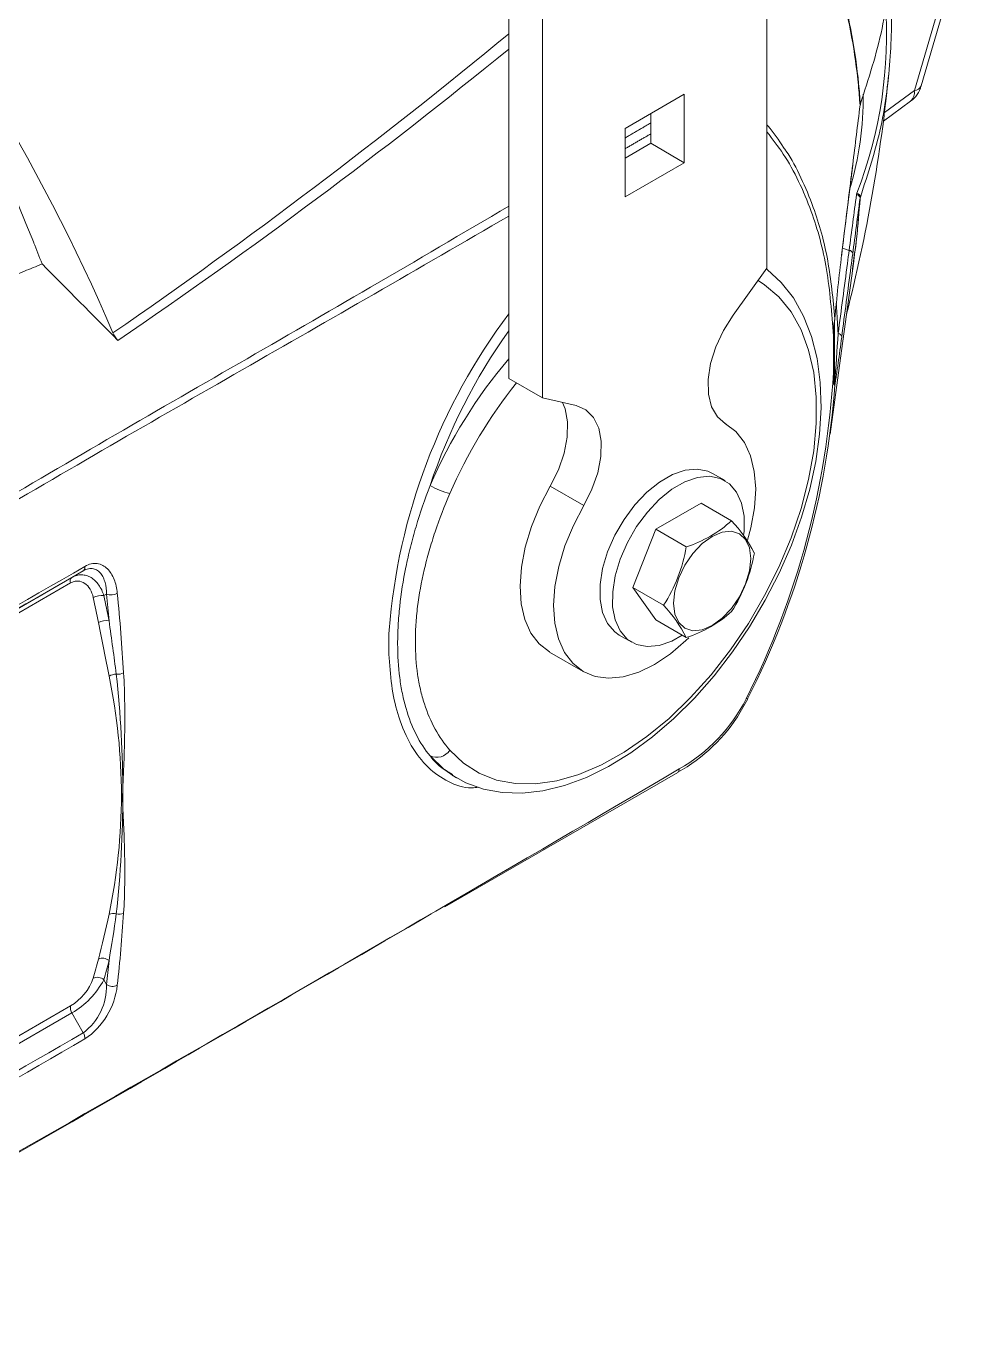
# Model space of a CAD drawing. Extents: x 9.3 to 87, y 1.1 to 68.8.
# Drawn here: x 61.79 to 65.47, y 48.81 to 53.96 of the extents above; entities that cross this region are included whole.
import ezdxf

# ---------------------------------------------------------------- set-up
doc = ezdxf.new("R2010")
doc.units = 0
doc.header["$MEASUREMENT"] = 0
doc.linetypes.add('SLD-Solid', pattern=[0])
doc.layers.add('OBJECT', color=7, linetype='CONTINUOUS')

msp = doc.modelspace()

# ---------------------------------------------------------------- linework, layer by layer
at = {"layer": 'OBJECT', "linetype": 'SLD-Solid', "lineweight": 15}
for p, q in [((64.7042, 56.3306), (64.7042, 53.0096)), ((63.6881, 55.8966), (63.6881, 52.5757)), ((63.8203, 55.8203), (63.8203, 52.4993)), ((65.2847, 53.7099), (65.4413, 54.2453)), ((65.3116, 53.7276), (65.4678, 54.2616)), ((64.1456, 53.5601), (64.3789, 53.6948)), ((64.3789, 53.6948), (64.3789, 53.4253)), ((65.163, 53.5891), (65.2693, 53.6677)), ((65.1669, 53.6227), (65.2847, 53.7099)), ((64.2467, 53.6185), (64.2467, 53.5017)), ((65.0716, 53.6502), (65.0721, 53.6538)), ((64.1456, 53.2906), (64.1456, 53.5601)), ((64.2467, 53.5017), (64.1456, 53.4433)), ((64.3789, 53.4253), (64.2467, 53.5017)), ((64.3789, 53.4253), (64.1456, 53.2906)), ((64.9985, 53.061), (64.9986, 53.0628)), ((65.028, 53.0801), (65.0018, 53.0883)), ((64.7042, 53.0096), (64.571, 52.825)), ((64.9702, 52.75), (64.9702, 52.7498)), ((63.8203, 52.4993), (63.6881, 52.5757)), ((63.9535, 52.4685), (63.8203, 52.4993)), ((64.5435, 52.3958), (64.5379, 52.399)), ((64.5393, 52.173), (64.4898, 52.2016)), ((63.9832, 52.0749), (63.851, 52.1512)), ((64.4449, 52.0849), (64.2663, 51.9818)), ((64.4449, 52.0849), (64.5654, 52.0153)), ((64.2663, 51.9818), (64.177, 51.7516)), ((64.2663, 51.9818), (64.3868, 51.9122)), ((62.0129, 51.818), (61.9679, 51.792)), ((60.6766, 51.0276), (61.9627, 51.7701)), ((61.9679, 51.792), (60.6818, 51.0495)), ((62.0935, 51.7202), (62.1044, 51.7264)), ((64.177, 51.7516), (64.2975, 51.6821)), ((64.177, 51.7516), (64.2663, 51.6246)), ((64.2663, 51.6246), (64.3868, 51.555)), ((64.1224, 51.565), (64.1719, 51.5365)), ((63.8488, 51.4978), (63.981, 51.4215)), ((63.4652, 51.012), (63.4818, 51.0025)), ((63.4818, 51.0025), (63.4713, 51.0087)), ((62.1044, 50.1883), (62.0935, 50.2072)), ((61.9627, 50.1042), (60.6766, 49.3618)), ((60.6818, 49.3339), (61.9679, 50.0764)), ((61.9679, 50.0764), (62.0129, 49.9983))]:
    msp.add_line(p, q, dxfattribs=at)
at = {"layer": 'OBJECT', "linetype": 'SLD-Solid', "lineweight": 15, "flags": 128}
for points in [[(65.0715, 53.6523), (65.0721, 53.6542), (65.0722, 53.6566)], [(64.9985, 53.061), (65.0113, 53.1659), (65.042, 53.4162)], [(63.4709, 51.0103), (63.5189, 50.9833), (63.5884, 50.9585), (63.6625, 50.945), (63.7407, 50.9427), (63.8225, 50.9519), (63.9072, 50.9725), (63.9937, 51.0045), (64.081, 51.0474), (64.1681, 51.1008), (64.2541, 51.1639), (64.3379, 51.2361), (64.4189, 51.3165), (64.496, 51.4042), (64.5687, 51.4983), (64.6362, 51.5979), (64.6977, 51.7018), (64.7527, 51.809), (64.8005, 51.9185), (64.8408, 52.029), (64.8729, 52.1395), (64.8966, 52.2489), (64.9116, 52.3561), (64.9175, 52.46), (64.9143, 52.5595), (64.9018, 52.6536), (64.8799, 52.7412), (64.8488, 52.8212), (64.8089, 52.8925), (64.7608, 52.954), (64.7053, 53.005), (64.702, 53.0071)], [(64.9533, 52.356), (64.9939, 52.6557), (65.0459, 53.0371)], [(63.4558, 51.1116), (63.5096, 51.0602), (63.5711, 51.0208), (63.6395, 50.9939), (63.7141, 50.9798), (63.7937, 50.9789), (63.8775, 50.991), (63.9642, 51.0161), (64.0529, 51.0537), (64.1423, 51.1035), (64.2313, 51.1648), (64.3188, 51.2367), (64.4036, 51.3184), (64.4846, 51.4088), (64.5609, 51.5067), (64.6314, 51.611), (64.6951, 51.7201), (64.7514, 51.8329), (64.7995, 51.9477), (64.8387, 52.0631), (64.8686, 52.1777), (64.8887, 52.2899), (64.8988, 52.3984), (64.8988, 52.5016), (64.8887, 52.5984), (64.8686, 52.6874), (64.8387, 52.7675), (64.7995, 52.8376), (64.7514, 52.897), (64.6951, 52.9447), (64.6692, 52.9611)], [(64.571, 52.825), (64.5328, 52.7642), (64.5028, 52.6996), (64.4825, 52.6341), (64.4728, 52.5709), (64.4741, 52.5131), (64.4864, 52.4633), (64.5092, 52.424), (64.5413, 52.397)], [(64.9702, 52.6045), (64.9702, 52.7062), (64.9702, 52.7497)], [(64.9703, 52.5583), (64.9702, 52.5592), (64.9702, 52.5593)], [(63.8997, 52.481), (63.9098, 52.4561), (63.9195, 52.4042), (63.9182, 52.3448), (63.9058, 52.2808), (63.8831, 52.2152), (63.851, 52.1512)], [(63.9832, 52.0749), (64.0153, 52.1389), (64.0381, 52.2044), (64.0504, 52.2685), (64.0517, 52.3279), (64.042, 52.3798), (64.0217, 52.4218), (63.9917, 52.4519), (63.9535, 52.4685)], [(64.5413, 52.397), (64.5823, 52.3661), (64.6154, 52.3238), (64.6398, 52.2712), (64.6547, 52.2097), (64.66, 52.1407), (64.6554, 52.0659), (64.641, 51.9872), (64.6279, 51.939)], [(64.4898, 52.2016), (64.4713, 52.2103), (64.429, 52.2187), (64.3819, 52.2141), (64.332, 52.1969), (64.281, 52.1675), (64.2311, 52.1273), (64.184, 52.0777), (64.1416, 52.0206), (64.1055, 51.9583), (64.0771, 51.893)], [(64.6124, 51.9571), (64.6142, 51.9741), (64.6142, 52.033), (64.6044, 52.085), (64.585, 52.1282), (64.5567, 52.1609), (64.5208, 52.1818), (64.4785, 52.1901), (64.4314, 52.1855), (64.3815, 52.1683), (64.3305, 52.139), (64.2806, 52.0987), (64.2335, 52.0491), (64.1911, 51.992), (64.155, 51.9297), (64.1266, 51.8644)], [(63.851, 52.1512), (63.81, 52.0729), (63.7769, 51.9924), (63.7525, 51.9117), (63.7375, 51.8329), (63.7323, 51.7578), (63.7369, 51.6883), (63.7512, 51.6262), (63.775, 51.573), (63.8075, 51.53), (63.848, 51.4983), (63.8488, 51.4978)], [(64.3965, 51.5538), (64.3856, 51.5431), (64.3247, 51.4911), (64.2623, 51.4493), (64.1998, 51.419), (64.1389, 51.4008), (64.0811, 51.3951), (64.0278, 51.4023), (63.9803, 51.4219), (63.9397, 51.4536), (63.9072, 51.4966), (63.8835, 51.5499), (63.8691, 51.612), (63.8645, 51.6814), (63.8698, 51.7565), (63.8848, 51.8354), (63.9091, 51.9161), (63.9422, 51.9966), (63.9832, 52.0749)], [(64.6405, 51.8658), (64.6354, 51.8173), (64.6202, 51.7662), (64.596, 51.7159), (64.5645, 51.6699), (64.5279, 51.6312), (64.4885, 51.6025), (64.4492, 51.5857), (64.4125, 51.5821), (64.381, 51.5918), (64.3569, 51.6142), (64.3417, 51.6478), (64.3365, 51.6902), (64.3417, 51.7387), (64.3569, 51.7898), (64.381, 51.8401), (64.4125, 51.8862), (64.4492, 51.9249), (64.4885, 51.9536), (64.5279, 51.9703), (64.5645, 51.9739), (64.596, 51.9642), (64.6202, 51.9418), (64.6354, 51.9082), (64.6405, 51.8658)], [(64.0771, 51.893), (64.0575, 51.8274), (64.0475, 51.764), (64.0474, 51.7051), (64.0573, 51.6531), (64.0767, 51.6099), (64.1049, 51.5772), (64.1224, 51.565)], [(64.1266, 51.8644), (64.107, 51.7988), (64.097, 51.7354), (64.0969, 51.6765), (64.1068, 51.6245), (64.1262, 51.5813), (64.1544, 51.5486), (64.1904, 51.5277), (64.2327, 51.5194), (64.2798, 51.5239), (64.3297, 51.5412), (64.371, 51.5641)], [(64.5995, 51.2615), (64.6244, 51.3047), (64.6287, 51.3135)], [(63.4713, 51.0087), (63.4322, 51.0364), (63.3781, 51.0886)], [(63.4365, 50.494), (63.8461, 50.7312), (64.3536, 51.0238)]]:
    msp.add_lwpolyline(points, dxfattribs=at)
at = {"layer": 'OBJECT', "linetype": 'SLD-Solid', "lineweight": 15}
for centre, radius, start, end in [((55.8035, 50.7143), 6.4741, 21.73247, 44.57015), ((55.2773, 49.8313), 7.4499, 23.10533, 40.27441), ((63.4367, 53.9325), 1.7388, 338.8338, 4.0297), ((48.9301, 71.8317), 23.1982, 304.67949, 309.50663), ((49.4448, 71.3728), 22.5638, 304.26648, 309.14205), ((58.942, 54.3843), 6.2714, 345.64094, 354.45371), ((65.2181, 53.7477), 0.0949, 302.6407, 347.8559), ((65.2838, 53.7406), 0.0307, 271.8213, 334.9257), ((63.8785, 53.6758), 1.205, 342.9325, 0.9336), ((65.2388, 53.7028), 0.0464, 310.912, 8.7765), ((65.0568, 53.2852), 0.0142, 2.2419, 89.8048), ((65.0567, 53.2893), 0.0154, 2.4954, 84.5075), ((70.988, 52.3043), 6.0373, 172.78212, 175.19491), ((65.0281, 53.0662), 0.0139, 1.0704, 90.456), ((136.3872, 126.6873), 104.7933, 224.661344, 224.893246), ((65.5967, 51.3958), 2.3873, 143.0786, 175.4879), ((64.69, 52.8611), 0.2865, 345.8083, 349.7281), ((64.9642, 52.7957), 0.00603, 306.7667, 0.3355), ((65.392, 52.7548), 0.4237, 172.5623, 174.5893), ((65.577, 51.4194), 2.3183, 144.5681, 161.5361), ((64.9628, 52.7505), 0.00749, 294.129, 354.5766), ((-26.9965, 58.8979), 92.1862, 356.055302, 356.17753), ((64.9844, 52.7381), 0.0142, 1.9613, 88.9109), ((65.2117, 51.3602), 1.9979, 139.6948, 156.6028), ((61.693, 52.7845), 3.2781, 333.3545, 356.7447), ((64.9628, 52.6052), 0.00749, 294.1356, 354.5707), ((65.2028, 51.3655), 1.9038, 141.2179, 156.5782), ((61.7352, 52.7839), 3.2451, 333.072, 355.8827), ((64.9636, 52.5595), 0.00657, 309.1672, 0.7637), ((64.9581, 52.5519), 0.0139, 356.1274, 17.6836), ((63.528, 52.4136), 0.3002, 240.0338, 256.0793), ((64.2372, 52.3777), 0.4889, 287.8223, 312.1723), ((64.1483, 51.6272), 0.5697, 27.2671, 42.9343), ((63.7847, 52.0134), 0.6106, 327.1295, 350.4591), ((64.0494, 51.9907), 0.614, 327.1953, 350.3934), ((62.0025, 51.8313), 0.0169, 308.0955, 13.8466), ((61.9805, 51.7774), 0.0193, 131.0659, 202.2912), ((62.0832, 51.6568), 0.0642, 80.708, 119.1354), ((57.7795, 50.7791), 4.3733, 11.0105, 12.3283), ((57.7835, 50.7782), 4.4118, 11.0104, 12.3286), ((62.1222, 51.775), 0.0518, 249.8642, 298.1862), ((63.9054, 51.3115), 0.5395, 26.8252, 43.3761), ((62.1018, 51.5611), 0.061, 78.4007, 118.9713), ((64.237, 52.0208), 0.4893, 287.831, 312.1636), ((62.1425, 51.3563), 0.0546, 89.9046, 121.4404), ((59.8848, 50.934), 2.278, 348.1205, 11.8795), ((62.1482, 51.4608), 0.0502, 263.5768, 297.5803), ((57.8333, 50.9386), 4.3351, 353.7455, 6.2545), ((64.0314, 51.6142), 0.6632, 299.5989, 333.1213), ((64.0341, 51.6027), 0.6604, 298.8644, 328.8918), ((63.4033, 51.146), 0.0627, 246.2458, 326.8249), ((-65.1259, 271.538), 255.7084, 299.428236, 300.422816), ((-63.5753, 268.1751), 252.0224, 299.493884, 300.260787), ((62.13, 50.429), 0.0394, 71.3065, 113.9306), ((62.152, 50.5079), 0.0426, 257.1961, 297.1142), ((60.1147, 50.7791), 2.0181, 343.7227, 345.9295), ((62.0889, 50.2538), 0.0385, 49.0783, 115.56), ((60.1393, 50.7778), 2.0358, 343.7222, 345.9296), ((62.068, 50.1794), 0.0377, 47.4078, 115.3282), ((61.8531, 50.2848), 0.2112, 301.2488, 340.2681), ((61.8013, 50.3621), 0.3307, 300.2352, 332.0669), ((61.8715, 50.1835), 0.233, 307.3776, 1.1968), ((61.8531, 50.2186), 0.2954, 304.1417, 353.5754), ((62.1279, 50.2231), 0.042, 235.884, 296.4737), ((61.9984, 50.0964), 0.0365, 167.7151, 213.3525), ((61.9787, 49.977), 0.0403, 355.7749, 31.9018)]:
    msp.add_arc(centre, radius, start, end, dxfattribs=at)
for points, knots in [([(65.0722, 53.6566), (65.0701, 53.6831), (65.0627, 53.7756), (65.0415, 53.929), (64.9994, 54.1074), (64.9428, 54.2576), (64.8751, 54.3774), (64.8051, 54.4587), (64.7469, 54.5106), (64.7126, 54.5285), (64.7042, 54.5329)], [0, 0, 0, 0, 0.071368, 0.24854, 0.426008, 0.6029, 0.735371, 0.867815, 0.967528, 1, 1, 1, 1]), ([(64.7042, 54.519), (64.715, 54.5139), (64.7531, 54.4958), (64.812, 54.443), (64.8786, 54.364), (64.9432, 54.249), (64.9985, 54.1017), (65.0404, 53.9233), (65.0615, 53.7701), (65.0689, 53.678), (65.071, 53.6516)], [0, 0, 0, 0, 0.04223, 0.14956, 0.273488, 0.397448, 0.574277, 0.751704, 0.928848, 1, 1, 1, 1]), ([(65.0722, 53.6566), (65.1045, 53.7555), (65.1683, 53.9518), (65.1877, 54.1502), (65.1973, 54.2486)], [0, 0, 0, 0, 0.504194, 1, 1, 1, 1]), ([(65.1811, 54.1284), (65.1822, 54.1222), (65.1985, 54.0277), (65.1928, 53.8393), (65.162, 53.5646), (65.1021, 53.3818), (65.0721, 53.29)], [0, 0, 0, 0, 0.022052, 0.335545, 0.666542, 1, 1, 1, 1]), ([(64.7701, 53.4848), (64.751, 53.5147), (64.7307, 53.5465), (64.7057, 53.5725), (64.7042, 53.5741)], [0, 0, 0, 0, 0.938462, 1, 1, 1, 1]), ([(64.7042, 53.5464), (64.7263, 53.518), (64.7726, 53.4588), (64.8307, 53.3536), (64.8925, 53.2064), (64.9465, 53.0083), (64.9593, 52.8325), (64.9658, 52.7436)], [0, 0, 0, 0, 0.143543, 0.299809, 0.456076, 0.72514, 1, 1, 1, 1]), ([(64.9719, 52.81), (64.9644, 52.8878), (64.9492, 53.0446), (64.8987, 53.2269), (64.8392, 53.3671), (64.7994, 53.4451), (64.7732, 53.4806), (64.7701, 53.4848)], [0, 0, 0, 0, 0.297897, 0.600935, 0.78791, 0.974886, 1, 1, 1, 1]), ([(64.9986, 53.0628), (65.0108, 53.1628), (65.023, 53.2627), (65.0352, 53.3625), (65.0375, 53.381), (65.0398, 53.3996), (65.0421, 53.4181)], [0, 0, 0, 0, 0.01271374, 0.01271374, 0.01271374, 0.01507616, 0.01507616, 0.01507616, 0.01507616]), ([(65.042, 53.4162), (65.042, 53.4163), (65.0421, 53.417), (65.0421, 53.4176), (65.0421, 53.4181)], [0, 0, 0, 0, 0.255649, 1, 1, 1, 1]), ([(65.071, 53.2857), (65.0671, 53.2324), (65.0611, 53.1506), (65.0491, 53.0665), (65.0449, 53.0372)], [0, 0, 0, 0, 0.65115, 1, 1, 1, 1]), ([(63.6881, 53.2541), (63.5066, 53.1473), (62.9808, 52.8379), (62.1053, 52.3378), (61.4153, 51.9287), (61.0704, 51.7241)], [0, 0, 0, 0, 0.208558, 0.604275, 1, 1, 1, 1]), ([(61.0805, 51.7022), (61.4262, 51.9058), (62.1175, 52.313), (62.9896, 52.8096), (63.5114, 53.1126), (63.6881, 53.2152)], [0, 0, 0, 0, 0.398052, 0.796142, 1, 1, 1, 1]), ([(65.0407, 53.0041), (65.0468, 53.0448), (65.0573, 53.1146), (65.0628, 53.1827), (65.065, 53.2111)], [0, 0, 0, 0, 0.582192, 1, 1, 1, 1]), ([(64.9846, 52.7523), (64.9968, 52.8444), (65.009, 52.9365), (65.0212, 53.0287), (65.0235, 53.0459), (65.0257, 53.063), (65.028, 53.0801), (65.028, 53.0801), (65.028, 53.0801), (65.028, 53.0801)], [0, 0, 0, 0, 0.01271294, 0.01271294, 0.01271294, 0.01507417, 0.01507417, 0.01507417, 0.01507436, 0.01507436, 0.01507436, 0.01507436]), ([(65.0421, 53.0664), (65.0398, 53.0493), (65.0375, 53.0322), (65.0352, 53.015), (65.023, 52.9228), (65.0108, 52.8306), (64.9986, 52.7386)], [0, 0, 0, 0, 0.00236285, 0.00236285, 0.00236285, 0.01507617, 0.01507617, 0.01507617, 0.01507617]), ([(64.9846, 52.7523), (64.9828, 52.7826), (64.9803, 52.8224), (64.9778, 52.8622), (64.9773, 52.8716)], [0, 0, 0, 0, 0.763344, 1, 1, 1, 1]), ([(64.9702, 52.7957), (64.9702, 52.7874), (64.9702, 52.7792), (64.9702, 52.771), (64.9702, 52.764), (64.9702, 52.757), (64.9702, 52.75)], [0, 0, 0, 0, 0.000762036, 0.000762036, 0.000762036, 0.001413001, 0.001413001, 0.001413001, 0.001413001]), ([(64.9658, 52.5984), (64.9658, 52.6065), (64.9658, 52.6147), (64.9658, 52.6229), (64.9658, 52.6555), (64.9658, 52.6882), (64.9658, 52.7208), (64.9658, 52.7284), (64.9658, 52.736), (64.9658, 52.7436)], [0, 0, 0, 0, 0.000762, 0.000762, 0.000762, 0.00381, 0.00381, 0.00381, 0.004518509, 0.004518509, 0.004518509, 0.004518509]), ([(64.9986, 52.7386), (64.9939, 52.7031), (64.9892, 52.6689), (64.9825, 52.6204), (64.9803, 52.6047), (64.977, 52.5826), (64.976, 52.5754), (64.9744, 52.5654), (64.9739, 52.5621), (64.9729, 52.5561), (64.9724, 52.5533), (64.9719, 52.5509)], [0, 0, 0, 0, 0.5, 0.5, 0.75, 0.75, 0.875, 0.875, 0.9375, 0.9375, 1, 1, 1, 1]), ([(64.9702, 52.6048), (64.9702, 52.5966), (64.9702, 52.5885), (64.9702, 52.5803), (64.9702, 52.5734), (64.9702, 52.5665), (64.9702, 52.5596)], [0, 0, 0, 0, 0.000762003, 0.000762003, 0.000762003, 0.001412997, 0.001412997, 0.001412997, 0.001412997]), ([(64.9719, 52.5509), (64.9717, 52.5494), (64.9708, 52.5488), (64.9689, 52.5499), (64.9679, 52.5517), (64.9678, 52.5544)], [0, 0, 0, 0, 0.5, 0.5, 1, 1, 1, 1]), ([(63.3781, 51.0886), (63.3574, 51.1136), (63.3392, 51.1419), (63.3075, 51.2044), (63.2942, 51.2387), (63.2779, 51.2948), (63.2731, 51.3144), (63.2649, 51.3548), (63.2615, 51.3756), (63.2533, 51.4395), (63.2505, 51.4842), (63.2504, 51.5545), (63.2511, 51.5785), (63.2538, 51.6276), (63.2559, 51.6527), (63.264, 51.7285), (63.2721, 51.7799), (63.2882, 51.8583), (63.2942, 51.8847), (63.3076, 51.9379), (63.3149, 51.9648), (63.339, 52.0457), (63.3574, 52.0998), (63.3781, 52.1536)], [0, 0, 0, 0, 0.125, 0.125, 0.25, 0.25, 0.3125, 0.3125, 0.375, 0.375, 0.5, 0.5, 0.5625, 0.5625, 0.625, 0.625, 0.75, 0.75, 0.8125, 0.8125, 0.875, 0.875, 1, 1, 1, 1]), ([(63.4558, 52.1223), (63.4341, 52.0722), (63.4148, 52.022), (63.3894, 51.9465), (63.3816, 51.9213), (63.3673, 51.8715), (63.3609, 51.8467), (63.3437, 51.773), (63.3349, 51.7245), (63.326, 51.653), (63.3237, 51.6292), (63.3208, 51.5827), (63.3201, 51.5599), (63.3201, 51.4931), (63.3231, 51.4505), (63.332, 51.3895), (63.3357, 51.3697), (63.3446, 51.331), (63.3498, 51.3122), (63.3672, 51.2583), (63.3815, 51.2251), (63.4149, 51.1643), (63.4341, 51.1366), (63.4558, 51.1116)], [0, 0, 0, 0, 0.125, 0.125, 0.1875, 0.1875, 0.25, 0.25, 0.375, 0.375, 0.4375, 0.4375, 0.5, 0.5, 0.625, 0.625, 0.6875, 0.6875, 0.75, 0.75, 0.875, 0.875, 1, 1, 1, 1]), ([(62.0129, 51.818), (62.0199, 51.822), (62.0269, 51.8247), (62.0404, 51.8272), (62.0466, 51.8272), (62.0585, 51.8247), (62.0639, 51.8223), (62.0736, 51.8157), (62.078, 51.8116), (62.0856, 51.8019), (62.0889, 51.7965), (62.0945, 51.7846), (62.0968, 51.7781), (62.1024, 51.7576), (62.1042, 51.7426), (62.1044, 51.7264)], [0, 0, 0, 0, 0.125, 0.125, 0.25, 0.25, 0.375, 0.375, 0.5, 0.5, 0.625, 0.625, 0.75, 0.75, 1, 1, 1, 1]), ([(62.1467, 51.7294), (62.1447, 51.7493), (62.1406, 51.7676), (62.1308, 51.7923), (62.1269, 51.8001), (62.1181, 51.8141), (62.1131, 51.8203), (62.1019, 51.8313), (62.0957, 51.8359), (62.0857, 51.8411), (62.0823, 51.8425), (62.0751, 51.8449), (62.0713, 51.8457), (62.0599, 51.8473), (62.0519, 51.847), (62.0355, 51.8434), (62.0271, 51.8401), (62.0189, 51.8353)], [0, 0, 0, 0, 0.25, 0.25, 0.375, 0.375, 0.5, 0.5, 0.625, 0.625, 0.6875, 0.6875, 0.75, 0.75, 0.875, 0.875, 1, 1, 1, 1]), ([(61.9627, 51.7701), (61.9674, 51.7728), (61.9723, 51.7748), (61.982, 51.7773), (61.9869, 51.7778), (62.0015, 51.7772), (62.0106, 51.7739), (62.027, 51.7625), (62.0339, 51.7547), (62.0452, 51.7356), (62.0493, 51.7248), (62.0519, 51.7129)], [0, 0, 0, 0, 0.125, 0.125, 0.25, 0.25, 0.5, 0.5, 0.75, 0.75, 1, 1, 1, 1]), ([(62.0935, 51.7202), (62.0889, 51.7358), (62.0823, 51.7498), (62.0651, 51.7743), (62.055, 51.7841), (62.0375, 51.7946), (62.0314, 51.7973), (62.019, 51.801), (62.0126, 51.802), (61.9995, 51.8023), (61.9931, 51.8015), (61.9803, 51.7981), (61.9739, 51.7955), (61.9679, 51.792)], [0, 0, 0, 0, 0.25, 0.25, 0.5, 0.5, 0.625, 0.625, 0.75, 0.75, 0.875, 0.875, 1, 1, 1, 1]), ([(63.2168, 51.4755), (63.2199, 51.4335), (63.2262, 51.3495), (63.2546, 51.2322), (63.3012, 51.1261), (63.3681, 51.0386), (63.4491, 50.9844), (63.5173, 50.96), (63.5603, 50.9643), (63.5696, 50.9652)], [0, 0, 0, 0, 0.138174, 0.27635, 0.445372, 0.6144, 0.783934, 0.953501, 1, 1, 1, 1]), ([(62.1715, 50.47), (62.1739, 50.508), (62.1753, 50.5456), (62.1765, 50.6209), (62.1763, 50.6584), (62.1749, 50.7336), (62.1736, 50.7712), (62.1711, 50.8279), (62.1702, 50.8468), (62.1685, 50.8849), (62.1676, 50.904), (62.1676, 50.9434), (62.1685, 50.9637), (62.1702, 51.0045), (62.1711, 51.025), (62.1736, 51.0867), (62.1749, 51.1279), (62.1763, 51.2105), (62.1765, 51.2518), (62.1753, 51.3343), (62.1739, 51.3755), (62.1715, 51.4163)], [0, 0, 0, 0, 0.125, 0.125, 0.25, 0.25, 0.375, 0.375, 0.4375, 0.4375, 0.5, 0.5, 0.5625, 0.5625, 0.625, 0.625, 0.75, 0.75, 0.875, 0.875, 1, 1, 1, 1]), ([(63.4523, 51.0247), (63.4373, 51.0336), (63.4104, 51.0497), (63.388, 51.0766), (63.3781, 51.0886)], [0, 0, 0, 0, 0.556281, 1, 1, 1, 1]), ([(64.359, 51.0376), (64.3587, 51.0349), (64.3582, 51.0297), (64.3558, 51.0254), (64.3536, 51.0245), (64.3533, 51.0244)], [0, 0, 0, 0, 0.461175, 0.922342, 1, 1, 1, 1])]:
    msp.add_open_spline(points, degree=3, knots=knots, dxfattribs=at)
for points, degree in [([(65.0421, 53.4181), (65.0517, 53.4958), (65.0614, 53.5736), (65.071, 53.6516)], 3), ([(65.071, 53.6516), (65.0712, 53.6533), (65.0716, 53.6549), (65.0722, 53.6566)], 3), ([(64.2467, 53.5818), (64.1456, 53.5225)], 1), ([(64.1456, 53.4802), (64.2467, 53.5388)], 1), ([(65.028, 53.0801), (65.0376, 53.1534), (65.0472, 53.2265), (65.0568, 53.2994)], 3), ([(65.071, 53.2857), (65.0614, 53.2128), (65.0517, 53.1397), (65.0421, 53.0664)], 3), ([(65.0568, 53.2994), (65.0571, 53.3012), (65.0575, 53.303), (65.0581, 53.3047)], 3), ([(65.065, 53.2111), (65.0721, 53.29)], 1), ([(65.0721, 53.29), (65.0716, 53.2886), (65.0712, 53.2872), (65.071, 53.2857)], 3), ([(61.8504, 53.0265), (61.8396, 53.0549), (61.8286, 53.0833), (61.8172, 53.1116)], 3), ([(65.028, 53.0801), (65.028, 53.0801), (65.028, 53.0801), (65.028, 53.0801)], 3), ([(61.8504, 53.0265), (61.294, 52.7981)], 1), ([(62.1296, 52.7548), (62.1342, 52.7438), (62.141, 52.7336), (62.1492, 52.7254)], 3), ([(64.9658, 52.7436), (64.9663, 52.7591), (64.967, 52.7748), (64.9678, 52.7909)], 3), ([(64.9678, 52.5544), (64.967, 52.5687), (64.9663, 52.5834), (64.9658, 52.5984)], 3), ([(64.9702, 52.5596), (64.9703, 52.5584)], 1), ([(64.9705, 52.5567), (64.9708, 52.5554), (64.9712, 52.5551), (64.9713, 52.5561)], 3), ([(60.5647, 50.9819), (61.0474, 51.2606), (61.5299, 51.5391), (62.0129, 51.818)], 3), ([(62.0189, 51.8353), (61.5359, 51.5565), (61.0534, 51.2779), (60.5707, 50.9993)], 3), ([(62.1044, 51.7264), (62.1078, 51.6911), (62.1111, 51.6559), (62.114, 51.6208)], 3), ([(62.1715, 51.4163), (62.1652, 51.5197), (62.1569, 51.6241), (62.1467, 51.7294)], 3), ([(62.0723, 51.6144), (62.0863, 51.5421), (62.1007, 51.4718), (62.114, 51.4029)], 3), ([(62.1426, 51.4109), (62.1338, 51.4798), (62.1241, 51.5497), (62.114, 51.6208)], 3), ([(63.2168, 51.4755), (63.216, 51.4929), (63.2153, 51.5284), (63.216, 51.565), (63.2167, 51.5836)], 3), ([(64.6285, 51.3143), (64.6296, 51.3129), (64.6276, 51.3129), (64.623, 51.3144)], 3), ([(63.4667, 51.0146), (63.4523, 51.0247)], 1), ([(62.114, 50.465), (62.1007, 50.4037), (62.0863, 50.3446), (62.0723, 50.2885)], 3), ([(62.114, 50.2829), (62.1241, 50.3424), (62.1338, 50.4037), (62.1426, 50.4663)], 3), ([(62.1467, 50.1855), (62.1569, 50.279), (62.1652, 50.3739), (62.1715, 50.47)], 3), ([(62.114, 50.2829), (62.1111, 50.2512), (62.1078, 50.2197), (62.1044, 50.1883)], 3), ([(62.0129, 49.9983), (61.5299, 49.7202), (61.0474, 49.441), (60.5647, 49.1623)], 3), ([(60.5707, 49.138), (61.0534, 49.4167), (61.5359, 49.6959), (62.0189, 49.974)], 3)]:
    msp.add_open_spline(points, degree=degree, dxfattribs=at)

doc.saveas('drawing.dxf')
